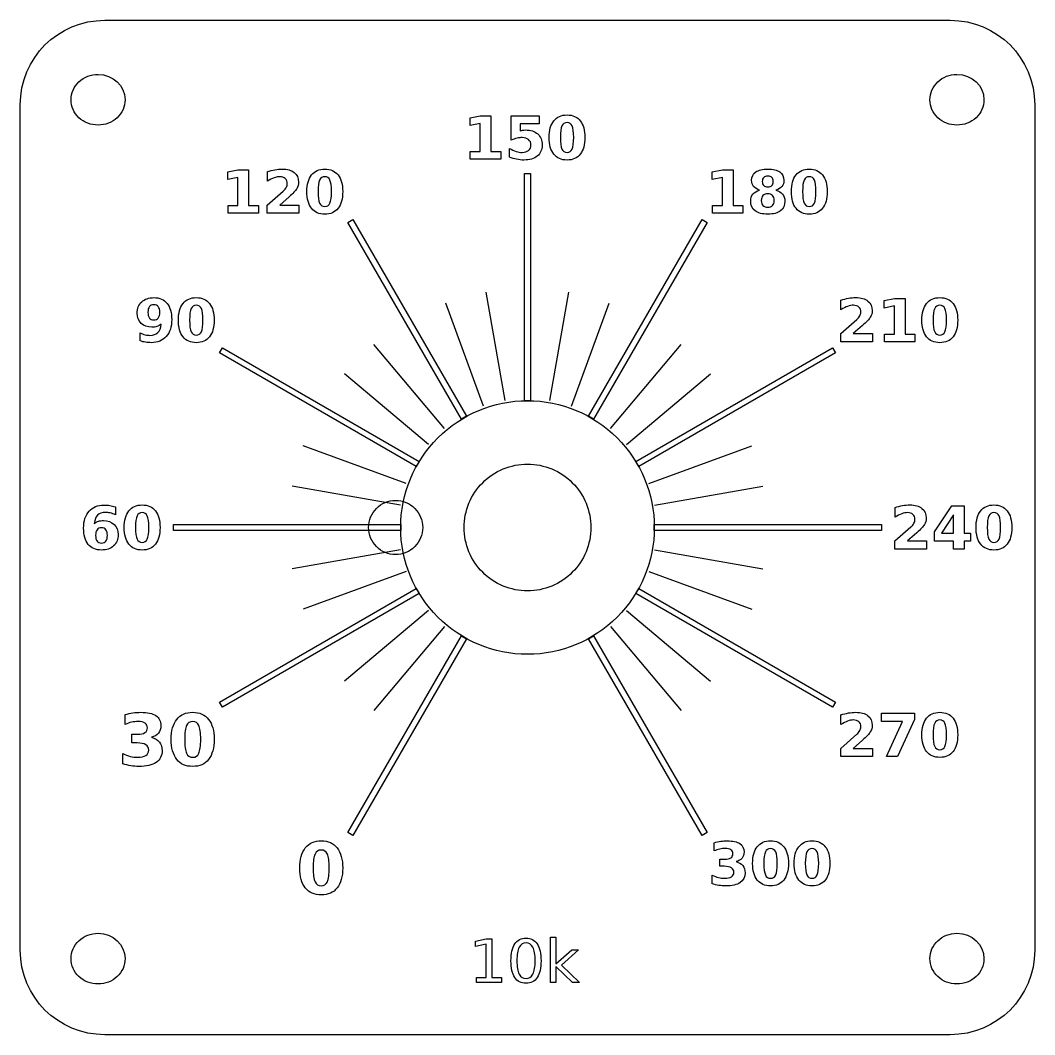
# Model space of a CAD drawing. Extents: x 0.1 to 60.1, y 0.1 to 60.1.
import ezdxf

# ---------------------------------------------------------------- set-up
doc = ezdxf.new("R2010")
doc.units = 0
doc.layers.add('Calque_1', color=7, linetype='CONTINUOUS')

msp = doc.modelspace()

# ---------------------------------------------------------------- linework, layer by layer
at = {"layer": 'Calque_1', "color": 3}
for p, q in [((5.132292, 60.132293), (55.132292, 60.132293)), ((5.132292, 60.132293), (5.132292, 60.132293)), ((0.132292, 5.13229), (0.132292, 55.132293)), ((60.132292, 55.132293), (60.132292, 5.13229)), ((55.132292, 0.13229), (5.132292, 0.13229))]:
    msp.add_line(p, q, dxfattribs=at)
at = {"layer": 'Calque_1', "color": 5}
for p, q in [((6.33229, 55.432292), (6.33229, 55.432292)), ((57.132293, 55.432292), (57.132293, 55.432292)), ((23.932293, 30.132293), (23.932293, 30.132293)), ((33.882292, 30.132293), (33.882292, 30.132293)), ((6.33229, 4.632292), (6.33229, 4.632292)), ((57.132293, 4.632292), (57.132293, 4.632292))]:
    msp.add_line(p, q, dxfattribs=at)
at = {"layer": 'Calque_1', "color": 6}
for p, q in [((26.735431, 54.363705), (27.333155, 54.487729)), ((26.735431, 53.912398), (26.735431, 54.363705)), ((27.3366, 54.036421), (26.735431, 53.912398)), ((27.333155, 54.487729), (27.963608, 54.487729)), ((27.3366, 52.374163), (27.3366, 54.036421)), ((27.963608, 54.487729), (27.963608, 52.374163)), ((29.164223, 54.487729), (30.812701, 54.487729)), ((29.164223, 53.040786), (29.164223, 54.487729)), ((30.812701, 54.000248), (29.693045, 54.000248)), ((29.693045, 54.000248), (29.693045, 53.602339)), ((30.812701, 54.487729), (30.812701, 54.000248)), ((32.865978, 53.204431), (32.865978, 53.204431)), ((33.529159, 53.199231), (33.529159, 53.199231)), ((26.750934, 52.374163), (27.3366, 52.374163)), ((26.750934, 51.915965), (26.750934, 52.374163)), ((27.963608, 52.374163), (28.549274, 52.374163)), ((28.549274, 52.374163), (28.549274, 51.915965)), ((29.062593, 52.036545), (29.062593, 52.558477)), ((28.549274, 51.915965), (26.750934, 51.915965)), ((12.407722, 51.162903), (13.005446, 51.286927)), ((12.407722, 50.711596), (12.407722, 51.162903)), ((13.005446, 51.286927), (13.635898, 51.286927)), ((13.635898, 51.286927), (13.635898, 49.173361)), ((14.748665, 50.616856), (14.748665, 51.181851)), ((29.961566, 37.632293), (29.961566, 51.07226)), ((29.961566, 51.07226), (30.303026, 51.07226)), ((30.303026, 51.07226), (30.303026, 37.632293)), ((41.063137, 51.162896), (41.660861, 51.286919)), ((41.063137, 50.711588), (41.063137, 51.162896)), ((41.660861, 51.286919), (42.291313, 51.286919)), ((42.291313, 51.286919), (42.291313, 49.173353)), ((13.008891, 50.835619), (12.407722, 50.711596)), ((13.008891, 49.173361), (13.008891, 50.835619)), ((41.664306, 50.835612), (41.063137, 50.711588)), ((41.664306, 49.173353), (41.664306, 50.835612)), ((44.017306, 50.599623), (44.017306, 50.599623)), ((14.741774, 49.202644), (15.680562, 50.03119)), ((18.538269, 50.003629), (18.538269, 50.003629)), ((19.20145, 49.998429), (19.20145, 49.998429)), ((43.862276, 50.084581), (43.862276, 50.084581)), ((44.346312, 49.865817), (44.346312, 49.865817)), ((47.193684, 50.003621), (47.193684, 50.003621)), ((47.856864, 49.998421), (47.856864, 49.998421)), ((14.741774, 48.715163), (14.741774, 49.202644)), ((16.028518, 49.684959), (15.479024, 49.202644)), ((15.479024, 49.202644), (16.610738, 49.202644)), ((16.610738, 49.202644), (16.610738, 48.715163)), ((12.423225, 49.173361), (13.008891, 49.173361)), ((12.423225, 48.715163), (12.423225, 49.173361)), ((14.221565, 48.715163), (12.423225, 48.715163)), ((13.635898, 49.173361), (14.221565, 49.173361)), ((14.221565, 49.173361), (14.221565, 48.715163)), ((16.610738, 48.715163), (14.741774, 48.715163)), ((41.078639, 49.173353), (41.664306, 49.173353)), ((41.078639, 48.715156), (41.078639, 49.173353)), ((42.876979, 48.715156), (41.078639, 48.715156)), ((42.291313, 49.173353), (42.876979, 49.173353)), ((42.876979, 49.173353), (42.876979, 48.715156)), ((19.514455, 48.181472), (19.810169, 48.352203)), ((26.234439, 36.542119), (19.514455, 48.181472)), ((19.810169, 48.352203), (26.530152, 36.71285)), ((33.734438, 36.712846), (40.454421, 48.352199)), ((40.750135, 48.181469), (34.030152, 36.542116)), ((40.454421, 48.352199), (40.750135, 48.181469)), ((48.672096, 43.014781), (48.672096, 43.579777)), ((51.236969, 43.56083), (51.834693, 43.684853)), ((51.236969, 43.109522), (51.236969, 43.56083)), ((51.838138, 43.233546), (51.236969, 43.109522)), ((51.834693, 43.684853), (52.465145, 43.684853)), ((51.838138, 41.571287), (51.838138, 43.233546)), ((52.465145, 43.684853), (52.465145, 41.571287)), ((8.031987, 42.408453), (8.031987, 42.408453)), ((10.936203, 42.401563), (10.936203, 42.401563)), ((11.599384, 42.396363), (11.599384, 42.396363)), ((48.665205, 41.60057), (49.603994, 42.429116)), ((49.951949, 42.082884), (49.402456, 41.60057)), ((54.914608, 42.401555), (54.914608, 42.401555)), ((55.577789, 42.396355), (55.577789, 42.396355)), ((7.213777, 41.169941), (7.213777, 41.645364)), ((48.665205, 41.113089), (48.665205, 41.60057)), ((49.402456, 41.60057), (50.534169, 41.60057)), ((50.534169, 41.60057), (50.534169, 41.113089)), ((51.252472, 41.571287), (51.838138, 41.571287)), ((51.252472, 41.113089), (51.252472, 41.571287)), ((52.465145, 41.571287), (53.050811, 41.571287)), ((53.050811, 41.571287), (53.050811, 41.113089)), ((7.213777, 41.169951), (7.213777, 41.169941)), ((50.534169, 41.113089), (48.665205, 41.113089)), ((53.050811, 41.113089), (51.252472, 41.113089)), ((11.912387, 40.45442), (12.083118, 40.750134)), ((23.55174, 33.734437), (11.912387, 40.45442)), ((12.083118, 40.750134), (23.722471, 34.030151)), ((36.542118, 34.030147), (48.18147, 40.750131)), ((48.3522, 40.454418), (36.712848, 33.734434)), ((48.18147, 40.750131), (48.3522, 40.454418)), ((30.303026, 37.632293), (29.961566, 37.632293)), ((26.530152, 36.71285), (26.234439, 36.542119)), ((34.030152, 36.542116), (33.734438, 36.712846)), ((23.722471, 34.030151), (23.55174, 33.734437)), ((36.712848, 33.734434), (36.542118, 34.030147)), ((5.75619, 31.352724), (5.75619, 31.35272)), ((5.75619, 31.35272), (5.75619, 30.877297)), ((51.872901, 30.749828), (51.872901, 31.314823)), ((54.19834, 29.88511), (55.228424, 31.4199)), ((55.228424, 31.4199), (55.965674, 31.4199)), ((55.965674, 31.4199), (55.965674, 29.79726)), ((55.338667, 30.873852), (54.611752, 29.79726)), ((55.338667, 29.79726), (55.338667, 30.873852)), ((4.936257, 30.117654), (4.936257, 30.117654)), ((7.735397, 30.136602), (7.735397, 30.136602)), ((8.398578, 30.131402), (8.398578, 30.131402)), ((9.192329, 29.961562), (9.192329, 30.303023)), ((9.192329, 30.303023), (22.632296, 30.303023)), ((22.632296, 30.303023), (22.632296, 29.961562)), ((37.632292, 29.961562), (37.632292, 30.303023)), ((37.632292, 30.303023), (51.072259, 30.303023)), ((51.072259, 30.303023), (51.072259, 29.961562)), ((51.866011, 29.335617), (52.804799, 30.164162)), ((58.115414, 30.136602), (58.115414, 30.136602)), ((58.778594, 30.131402), (58.778594, 30.131402)), ((22.632296, 29.961562), (9.192329, 29.961562)), ((51.072259, 29.961562), (37.632292, 29.961562)), ((53.152754, 29.817931), (52.603261, 29.335617)), ((54.19834, 29.316669), (54.19834, 29.88511)), ((54.611752, 29.79726), (55.338667, 29.79726)), ((55.965674, 29.79726), (56.332577, 29.79726)), ((56.332577, 29.79726), (56.332577, 29.316669)), ((51.866011, 28.848136), (51.866011, 29.335617)), ((53.734975, 28.848136), (51.866011, 28.848136)), ((52.603261, 29.335617), (53.734975, 29.335617)), ((53.734975, 29.335617), (53.734975, 28.848136)), ((55.338667, 29.316669), (54.19834, 29.316669)), ((55.338667, 28.848136), (55.338667, 29.316669)), ((55.965674, 28.848136), (55.338667, 28.848136)), ((56.332577, 29.316669), (55.965674, 29.316669)), ((55.965674, 29.316669), (55.965674, 28.848136)), ((11.912388, 19.810166), (23.551741, 26.53015)), ((23.551741, 26.53015), (23.722471, 26.234437)), ((36.542117, 26.234435), (36.712847, 26.530149)), ((36.712847, 26.530149), (48.352203, 19.810164)), ((23.722471, 26.234437), (12.083118, 19.514453)), ((48.181472, 19.51445), (36.542117, 26.234435)), ((19.514455, 12.083115), (26.234439, 23.722469)), ((26.530153, 23.551739), (19.810169, 11.912385)), ((26.234439, 23.722469), (26.530153, 23.551739)), ((33.734436, 23.551735), (34.03015, 23.722466)), ((40.454421, 11.91238), (33.734436, 23.551735)), ((34.03015, 23.722466), (40.750135, 12.08311)), ((12.083118, 19.514453), (11.912388, 19.810166)), ((48.352203, 19.810164), (48.181472, 19.51445)), ((6.328387, 18.486245), (6.328387, 19.069155)), ((48.672096, 18.484866), (48.672096, 19.049862)), ((51.075049, 19.154938), (53.012915, 19.154938)), ((51.075049, 18.667457), (51.075049, 19.154938)), ((52.313561, 18.667457), (51.075049, 18.667457)), ((51.364437, 16.583175), (52.313561, 18.667457)), ((53.012915, 18.781145), (52.010393, 16.583175)), ((53.012915, 19.154938), (53.012915, 18.781145)), ((6.725262, 17.392771), (6.725262, 17.905402)), ((6.725262, 17.905402), (7.060125, 17.905402)), ((7.884881, 17.7235), (7.884881, 17.723505)), ((10.803566, 17.605682), (10.803566, 17.605682)), ((11.599383, 17.599482), (11.599383, 17.599482)), ((48.665205, 17.070656), (49.603994, 17.899201)), ((49.951949, 17.55297), (49.402456, 17.070656)), ((54.914608, 17.87164), (54.914608, 17.87164)), ((55.577789, 17.86644), (55.577789, 17.86644)), ((7.043589, 17.392771), (6.725262, 17.392771)), ((48.665205, 16.583175), (48.665205, 17.070656)), ((49.402456, 17.070656), (50.534169, 17.070656)), ((50.534169, 17.070656), (50.534169, 16.583175)), ((6.196096, 16.152537), (6.196096, 16.766453)), ((50.534169, 16.583175), (48.665205, 16.583175)), ((52.010393, 16.583175), (51.364437, 16.583175)), ((19.810169, 11.912385), (19.514455, 12.083115)), ((40.750135, 12.08311), (40.454421, 11.91238)), ((41.173379, 11.00332), (41.173379, 11.48908)), ((41.504108, 10.0921), (41.504108, 10.51929)), ((41.504108, 10.51929), (41.783161, 10.51929)), ((42.470457, 10.36776), (42.470457, 10.36776)), ((44.902694, 10.26957), (44.902694, 10.26957)), ((45.565875, 10.26457), (45.565875, 10.26457)), ((47.355602, 10.26957), (47.355602, 10.26957)), ((48.018783, 10.26457), (48.018783, 10.26457)), ((18.405632, 10.00361), (18.405632, 10.00361)), ((19.201449, 9.99761), (19.201449, 9.99761)), ((41.76938, 10.0921), (41.504108, 10.0921)), ((41.063136, 9.05855), (41.063136, 9.57015))]:
    msp.add_line(p, q, dxfattribs=at)
at = {"layer": 'Calque_1', "color": 1}
for p, q in [((28.806958, 37.648633), (27.679509, 44.042701)), ((31.457625, 37.648633), (32.58507, 44.042702)), ((27.521893, 37.304301), (25.301255, 43.40545)), ((32.742689, 37.304301), (34.963324, 43.405451)), ((25.226348, 35.978967), (21.052915, 40.952668)), ((35.038234, 35.978967), (39.211665, 40.952671)), ((24.285616, 35.038235), (19.311912, 39.211665)), ((35.978966, 35.038235), (40.952668, 39.211668)), ((22.960282, 32.742689), (16.859133, 34.963324)), ((37.3043, 32.74269), (43.405449, 34.963328)), ((22.61595, 31.457625), (16.221881, 32.58507)), ((37.648632, 31.457626), (44.0427, 32.585074)), ((37.632292, 30.132293), (37.632292, 30.132293)), ((22.615951, 28.806957), (16.221883, 27.679509)), ((37.648632, 28.806959), (44.0427, 27.679513)), ((22.960282, 27.521893), (16.859133, 25.301255)), ((37.3043, 27.521895), (43.405449, 25.301259)), ((24.285617, 25.226348), (19.311916, 21.052915)), ((35.978967, 25.22635), (40.952669, 21.052919)), ((25.226348, 24.285615), (21.052917, 19.311912)), ((35.038235, 24.285618), (39.211666, 19.311916))]:
    msp.add_line(p, q, dxfattribs=at)
at = {"layer": 'Calque_1', "color": 7}
for p, q in [((27.063571, 5.672697), (27.67852, 5.79672)), ((27.063571, 5.35575), (27.063571, 5.672697)), ((27.681965, 5.479773), (27.063571, 5.35575)), ((27.67852, 5.79672), (28.026477, 5.79672)), ((27.681965, 3.51779), (27.681965, 5.479773)), ((28.026477, 5.79672), (28.026477, 3.51779)), ((30.043578, 5.843229), (30.043578, 5.843229)), ((30.043578, 5.567623), (30.043578, 5.567623)), ((31.488796, 5.905242), (31.807468, 5.905242)), ((31.488796, 3.224957), (31.488796, 5.905242)), ((31.807468, 5.905242), (31.807468, 4.322221)), ((31.807468, 4.322221), (32.753147, 5.154211)), ((33.157946, 5.154211), (32.134752, 4.251596)), ((32.753147, 5.154211), (33.157946, 5.154211)), ((32.134752, 4.251596), (33.201009, 3.224957)), ((32.787598, 3.224957), (31.807468, 4.167191)), ((31.807468, 4.167191), (31.807468, 3.224957)), ((27.113524, 3.51779), (27.681965, 3.51779)), ((27.113524, 3.224957), (27.113524, 3.51779)), ((28.594915, 3.224957), (27.113524, 3.224957)), ((28.026477, 3.51779), (28.594915, 3.51779)), ((28.594915, 3.51779), (28.594915, 3.224957)), ((31.807468, 3.224957), (31.488796, 3.224957)), ((33.201009, 3.224957), (32.787598, 3.224957))]:
    msp.add_line(p, q, dxfattribs=at)
at = {"layer": 'Calque_1', "color": 3}
for points in [[(0.132292, 55.132293), (0.132292, 57.902293), (2.362292, 60.132293), (5.132292, 60.132293)], [(55.132292, 60.132293), (57.902292, 60.132293), (60.132292, 57.902293), (60.132292, 55.132293)], [(5.132292, 0.13229), (2.362292, 0.13229), (0.132292, 2.36229), (0.132292, 5.13229)], [(60.132292, 5.13229), (60.132292, 2.36229), (57.902292, 0.13229), (55.132292, 0.13229)]]:
    msp.add_open_spline(points, degree=3, dxfattribs=at)
at = {"layer": 'Calque_1', "color": 5}
for points in [[(3.13229, 55.432292), (3.13229, 55.830117), (3.300861, 56.211648), (3.600919, 56.492952)], [(3.600919, 56.492952), (3.900977, 56.774257), (4.307944, 56.932292), (4.73229, 56.932292)], [(4.73229, 56.932292), (5.615946, 56.932292), (6.33229, 56.260719), (6.33229, 55.432292)], [(53.932293, 55.432292), (53.932293, 55.830117), (54.100864, 56.211648), (54.400922, 56.492952)], [(54.400922, 56.492952), (54.70098, 56.774257), (55.107947, 56.932292), (55.532293, 56.932292)], [(55.532293, 56.932292), (56.415949, 56.932292), (57.132293, 56.260719), (57.132293, 55.432292)], [(3.600919, 54.371632), (3.300861, 54.652936), (3.13229, 55.034467), (3.13229, 55.432292)], [(6.33229, 55.432292), (6.33229, 55.034467), (6.163719, 54.652936), (5.863661, 54.371632)], [(54.400922, 54.371632), (54.100864, 54.652936), (53.932293, 55.034467), (53.932293, 55.432292)], [(57.132293, 55.432292), (57.132293, 55.034467), (56.963722, 54.652936), (56.663664, 54.371632)], [(4.73229, 53.932292), (4.307944, 53.932292), (3.900977, 54.090327), (3.600919, 54.371632)], [(5.863661, 54.371632), (5.563603, 54.090327), (5.156636, 53.932292), (4.73229, 53.932292)], [(55.532293, 53.932292), (55.107947, 53.932292), (54.70098, 54.090327), (54.400922, 54.371632)], [(56.663664, 54.371632), (56.363606, 54.090327), (55.956639, 53.932292), (55.532293, 53.932292)], [(27.480642, 32.783943), (28.183903, 33.487205), (29.13773, 33.882293), (30.132292, 33.882293)], [(30.132292, 33.882293), (31.126854, 33.882293), (32.080681, 33.487205), (32.783942, 32.783943)], [(26.382292, 30.132293), (26.382292, 31.126855), (26.77738, 32.080682), (27.480642, 32.783943)], [(32.783942, 32.783943), (33.487204, 32.080682), (33.882292, 31.126855), (33.882292, 30.132293)], [(20.732293, 30.132293), (20.732293, 30.556639), (20.900864, 30.963606), (21.200922, 31.263664)], [(21.200922, 31.263664), (21.50098, 31.563722), (21.907947, 31.732293), (22.332293, 31.732293)], [(22.332293, 31.732293), (22.756639, 31.732293), (23.163606, 31.563722), (23.463664, 31.263664)], [(23.463664, 31.263664), (23.763722, 30.963606), (23.932293, 30.556639), (23.932293, 30.132293)], [(21.200922, 29.000922), (20.900864, 29.30098), (20.732293, 29.707947), (20.732293, 30.132293)], [(23.932293, 30.132293), (23.932293, 29.707947), (23.763722, 29.30098), (23.463664, 29.000922)], [(27.480642, 27.480643), (26.77738, 28.183904), (26.382292, 29.137731), (26.382292, 30.132293)], [(33.882292, 30.132293), (33.882292, 29.137731), (33.487204, 28.183904), (32.783942, 27.480643)], [(22.332293, 28.532293), (21.907947, 28.532293), (21.50098, 28.700864), (21.200922, 29.000922)], [(23.463664, 29.000922), (23.163606, 28.700864), (22.756639, 28.532293), (22.332293, 28.532293)], [(30.132292, 26.382293), (29.13773, 26.382293), (28.183903, 26.777381), (27.480642, 27.480643)], [(32.783942, 27.480643), (32.080681, 26.777381), (31.126854, 26.382293), (30.132292, 26.382293)], [(3.600919, 5.692952), (3.900977, 5.974257), (4.307944, 6.132292), (4.73229, 6.132292)], [(4.73229, 6.132292), (5.615946, 6.132292), (6.33229, 5.460719), (6.33229, 4.632292)], [(54.400922, 5.692952), (54.70098, 5.974257), (55.107947, 6.132292), (55.532293, 6.132292)], [(55.532293, 6.132292), (56.415949, 6.132292), (57.132293, 5.460719), (57.132293, 4.632292)], [(3.13229, 4.632292), (3.13229, 5.030117), (3.300861, 5.411648), (3.600919, 5.692952)], [(53.932293, 4.632292), (53.932293, 5.030117), (54.100864, 5.411648), (54.400922, 5.692952)], [(3.600919, 3.571632), (3.300861, 3.852936), (3.13229, 4.234467), (3.13229, 4.632292)], [(6.33229, 4.632292), (6.33229, 4.234467), (6.163719, 3.852936), (5.863661, 3.571632)], [(54.400922, 3.571632), (54.100864, 3.852936), (53.932293, 4.234467), (53.932293, 4.632292)], [(57.132293, 4.632292), (57.132293, 4.234467), (56.963722, 3.852936), (56.663664, 3.571632)], [(4.73229, 3.132292), (4.307944, 3.132292), (3.900977, 3.290327), (3.600919, 3.571632)], [(5.863661, 3.571632), (5.563603, 3.290327), (5.156636, 3.132292), (4.73229, 3.132292)], [(55.532293, 3.132292), (55.107947, 3.132292), (54.70098, 3.290327), (54.400922, 3.571632)], [(56.663664, 3.571632), (56.363606, 3.290327), (55.956639, 3.132292), (55.532293, 3.132292)]]:
    msp.add_open_spline(points, degree=3, dxfattribs=at)
at = {"layer": 'Calque_1', "color": 6}
for points in [[(31.412148, 53.199231), (31.412148, 53.626423), (31.504017, 53.95543), (31.687756, 54.186251)], [(31.687756, 54.186251), (31.871494, 54.418221), (32.132747, 54.534206), (32.471515, 54.534206)], [(32.47151, 54.081207), (32.329113, 54.081207), (32.227482, 54.015176), (32.166619, 53.883114)], [(32.774678, 53.883114), (32.714965, 54.015176), (32.613909, 54.081207), (32.47151, 54.081207)], [(32.471515, 54.534206), (32.809134, 54.534206), (33.069813, 54.418221), (33.253551, 54.186251)], [(33.253551, 54.186251), (33.43729, 53.95543), (33.529159, 53.626423), (33.529159, 53.199231)], [(29.693045, 53.602339), (29.743572, 53.616119), (29.7941, 53.626456), (29.84463, 53.633349)], [(29.84463, 53.633349), (29.896303, 53.641389), (29.949702, 53.645409), (30.004827, 53.645409)], [(30.004827, 53.645409), (30.31833, 53.645409), (30.562358, 53.566746), (30.736909, 53.40942)], [(30.736909, 53.40942), (30.911461, 53.253242), (30.998737, 53.035053), (30.998737, 52.754852)], [(32.166619, 53.883114), (32.105752, 53.752201), (32.075319, 53.525973), (32.075319, 53.204431)], [(32.865978, 53.204431), (32.865978, 53.525973), (32.835545, 53.752201), (32.774678, 53.883114)], [(29.512178, 53.154474), (29.404231, 53.130361), (29.288246, 53.092465), (29.164223, 53.040786)], [(29.817069, 53.192374), (29.721754, 53.192374), (29.620124, 53.179741), (29.512178, 53.154474)], [(30.196029, 53.075241), (30.10416, 53.15333), (29.97784, 53.192374), (29.817069, 53.192374)], [(30.335556, 52.754847), (30.335556, 52.890354), (30.289047, 52.997152), (30.196029, 53.075241)], [(31.687756, 52.212211), (31.504017, 52.444181), (31.412148, 52.773188), (31.412148, 53.199231)], [(32.075319, 53.204431), (32.075319, 52.879444), (32.105752, 52.650345), (32.166619, 52.517134)], [(32.774678, 52.517134), (32.835545, 52.650345), (32.865978, 52.879444), (32.865978, 53.204431)], [(33.529159, 53.199231), (33.529159, 52.773188), (33.43729, 52.444181), (33.253551, 52.212211)], [(29.062593, 52.558477), (29.202694, 52.478092), (29.33533, 52.417803), (29.460501, 52.37761)], [(29.460501, 52.37761), (29.586822, 52.337417), (29.705678, 52.31732), (29.817069, 52.31732)], [(29.817069, 52.31732), (29.97784, 52.31732), (30.10416, 52.356364), (30.196029, 52.434453)], [(30.196029, 52.434453), (30.289047, 52.51369), (30.335556, 52.620488), (30.335556, 52.754847)], [(30.998737, 52.754852), (30.998737, 52.476947), (30.903423, 52.259332), (30.712794, 52.102006)], [(32.471515, 51.865979), (32.132747, 51.865979), (31.871494, 51.98139), (31.687756, 52.212211)], [(32.166619, 52.517134), (32.227486, 52.383924), (32.329116, 52.317319), (32.47151, 52.317319)], [(32.47151, 52.317319), (32.612759, 52.317319), (32.713815, 52.383924), (32.774678, 52.517134)], [(33.253551, 52.212211), (33.069813, 51.98139), (32.809134, 51.865979), (32.471515, 51.865979)], [(29.488062, 51.909077), (29.345665, 51.936637), (29.203842, 51.979126), (29.062593, 52.036545)], [(29.922144, 51.866017), (29.776302, 51.866017), (29.631608, 51.88037), (29.488062, 51.909077)], [(30.712794, 52.102006), (30.523313, 51.94468), (30.259763, 51.866017), (29.922144, 51.866017)], [(14.748665, 51.181851), (14.897952, 51.231231), (15.045517, 51.268553), (15.19136, 51.293817)], [(15.19136, 51.293817), (15.337202, 51.32023), (15.480173, 51.333437), (15.620274, 51.333437)], [(15.620274, 51.333437), (15.928036, 51.333437), (16.166896, 51.265683), (16.336854, 51.130176)], [(16.336854, 51.130176), (16.507961, 50.994669), (16.593514, 50.805763), (16.593514, 50.563458)], [(17.360046, 50.985449), (17.543785, 51.217419), (17.805038, 51.333404), (18.143806, 51.333404)], [(18.143806, 51.333404), (18.481425, 51.333404), (18.742104, 51.217419), (18.925842, 50.985449)], [(43.390298, 50.666802), (43.390298, 50.883843), (43.471258, 51.049208), (43.633178, 51.162896)], [(43.633178, 51.162896), (43.795097, 51.276584), (44.032809, 51.333428), (44.346312, 51.333428)], [(44.346312, 51.333428), (44.657519, 51.333428), (44.894083, 51.276584), (45.056002, 51.162896)], [(45.056002, 51.162896), (45.217921, 51.050356), (45.298881, 50.884991), (45.298881, 50.666802)], [(46.015461, 50.98544), (46.1992, 51.21741), (46.460453, 51.333395), (46.79922, 51.333395)], [(46.79922, 51.333395), (47.136839, 51.333395), (47.397518, 51.21741), (47.581257, 50.98544)], [(15.143129, 50.813226), (15.020254, 50.769586), (14.888766, 50.704129), (14.748665, 50.616856)], [(15.48247, 50.880406), (15.379117, 50.880406), (15.266004, 50.858013), (15.143129, 50.813226)], [(15.804587, 50.770163), (15.724202, 50.843658), (15.616829, 50.880406), (15.48247, 50.880406)], [(15.926888, 50.479052), (15.926888, 50.599631), (15.886121, 50.696668), (15.804587, 50.770163)], [(15.866598, 50.253398), (15.906791, 50.325745), (15.926888, 50.400963), (15.926888, 50.479052)], [(16.593514, 50.563458), (16.593514, 50.423357), (16.55734, 50.292444), (16.484993, 50.170717)], [(17.084439, 49.998429), (17.084439, 50.425621), (17.176308, 50.754628), (17.360046, 50.985449)], [(17.83891, 50.682313), (17.77805, 50.551399), (17.74762, 50.325171), (17.74762, 50.003629)], [(18.143801, 50.880406), (18.001404, 50.880406), (17.899773, 50.814375), (17.83891, 50.682313)], [(18.446969, 50.682313), (18.387256, 50.814375), (18.2862, 50.880406), (18.143801, 50.880406)], [(18.538269, 50.003629), (18.538269, 50.325171), (18.507836, 50.551399), (18.446969, 50.682313)], [(18.925842, 50.985449), (19.109581, 50.754628), (19.20145, 50.425621), (19.20145, 49.998429)], [(43.509154, 50.301622), (43.429917, 50.399233), (43.390298, 50.52096), (43.390298, 50.666802)], [(44.101716, 50.833889), (44.045443, 50.778769), (44.017306, 50.70068), (44.017306, 50.599623)], [(44.017306, 50.599623), (44.017306, 50.497418), (44.045443, 50.418755), (44.101716, 50.363634)], [(44.346317, 50.916569), (44.240668, 50.916569), (44.159134, 50.889009), (44.101716, 50.833889)], [(44.585751, 50.833889), (44.529484, 50.889009), (44.449673, 50.916569), (44.346317, 50.916569)], [(44.670151, 50.599623), (44.670151, 50.701827), (44.642018, 50.779916), (44.585751, 50.833889)], [(44.585751, 50.363634), (44.642018, 50.418754), (44.670151, 50.497417), (44.670151, 50.599623)], [(45.298881, 50.666802), (45.298881, 50.52096), (45.258688, 50.399233), (45.178303, 50.301622)], [(45.739853, 49.998421), (45.739853, 50.425612), (45.831722, 50.754619), (46.015461, 50.98544)], [(46.494334, 50.682305), (46.433467, 50.551392), (46.403034, 50.325164), (46.403034, 50.003621)], [(46.799225, 50.880398), (46.656828, 50.880398), (46.555197, 50.814367), (46.494334, 50.682305)], [(47.102394, 50.682305), (47.042681, 50.814367), (46.941624, 50.880398), (46.799225, 50.880398)], [(47.193684, 50.003621), (47.193684, 50.325164), (47.163254, 50.551392), (47.102394, 50.682305)], [(47.581257, 50.98544), (47.764995, 50.754619), (47.856864, 50.425612), (47.856864, 49.998421)], [(15.680562, 50.03119), (15.764393, 50.106982), (15.826405, 50.181051), (15.866598, 50.253398)], [(16.484993, 50.170717), (16.412646, 50.050138), (16.260488, 49.888219), (16.028518, 49.684959)], [(17.360046, 49.011409), (17.176308, 49.243379), (17.084439, 49.572386), (17.084439, 49.998429)], [(17.74762, 50.003629), (17.74762, 49.678642), (17.77805, 49.449543), (17.83891, 49.316332)], [(18.446969, 49.316332), (18.507836, 49.449543), (18.538269, 49.678642), (18.538269, 50.003629)], [(19.20145, 49.998429), (19.20145, 49.572386), (19.109581, 49.243379), (18.925842, 49.011409)], [(43.333454, 49.438626), (43.333454, 49.60399), (43.377666, 49.740645), (43.46609, 49.848592)], [(43.46609, 49.848592), (43.555663, 49.957687), (43.687725, 50.03635), (43.862276, 50.084581)], [(43.862276, 50.084581), (43.706099, 50.131661), (43.588391, 50.204008), (43.509154, 50.301622)], [(44.346312, 49.865817), (44.222289, 49.865817), (44.126974, 49.83194), (44.060369, 49.764187)], [(44.101716, 50.363634), (44.159136, 50.308514), (44.24067, 50.280954), (44.346317, 50.280954)], [(44.62881, 49.764187), (44.56335, 49.83194), (44.469184, 49.865817), (44.346312, 49.865817)], [(44.346317, 50.280954), (44.44967, 50.280954), (44.529482, 50.308514), (44.585751, 50.363634)], [(45.178303, 50.301622), (45.099066, 50.204011), (44.981358, 50.131664), (44.825181, 50.084581)], [(44.825181, 50.084581), (44.999732, 50.036348), (45.13122, 49.957685), (45.219644, 49.848592)], [(45.219644, 49.848592), (45.309217, 49.740645), (45.354003, 49.60399), (45.354003, 49.438626)], [(46.015461, 49.011401), (45.831722, 49.24337), (45.739853, 49.572377), (45.739853, 49.998421)], [(46.403034, 50.003621), (46.403034, 49.678634), (46.433467, 49.449535), (46.494334, 49.316325)], [(47.102394, 49.316325), (47.163254, 49.449535), (47.193684, 49.678634), (47.193684, 50.003621)], [(47.856864, 49.998421), (47.856864, 49.572377), (47.764995, 49.24337), (47.581257, 49.011401)], [(17.83891, 49.316332), (17.899777, 49.183122), (18.001407, 49.116517), (18.143801, 49.116517)], [(18.143801, 49.116517), (18.28505, 49.116517), (18.386106, 49.183122), (18.446969, 49.316332)], [(43.588391, 48.85985), (43.418433, 48.990763), (43.333454, 49.183689), (43.333454, 49.438626)], [(44.060369, 49.764187), (43.993762, 49.696434), (43.960459, 49.599397), (43.960459, 49.473077)], [(43.960459, 49.473077), (43.960459, 49.346756), (43.993762, 49.249719), (44.060369, 49.181966)], [(44.727, 49.473077), (44.727, 49.600545), (44.69427, 49.697582), (44.62881, 49.764187)], [(44.62881, 49.181966), (44.69427, 49.249719), (44.727, 49.346756), (44.727, 49.473077)], [(45.354003, 49.438626), (45.354003, 49.183689), (45.269024, 48.990763), (45.099066, 48.85985)], [(46.494334, 49.316325), (46.555201, 49.183114), (46.656831, 49.116509), (46.799225, 49.116509)], [(46.799225, 49.116509), (46.940474, 49.116509), (47.04153, 49.183114), (47.102394, 49.316325)], [(18.143806, 48.665177), (17.805038, 48.665177), (17.543785, 48.780588), (17.360046, 49.011409)], [(18.925842, 49.011409), (18.742104, 48.780588), (18.481425, 48.665177), (18.143806, 48.665177)], [(44.346312, 48.665202), (44.012138, 48.665202), (43.759498, 48.730085), (43.588391, 48.85985)], [(44.060369, 49.181966), (44.126976, 49.115359), (44.22229, 49.082056), (44.346312, 49.082056)], [(44.346312, 49.082056), (44.469187, 49.082056), (44.563353, 49.115359), (44.62881, 49.181966)], [(45.099066, 48.85985), (44.930256, 48.730085), (44.679338, 48.665202), (44.346312, 48.665202)], [(46.79922, 48.665169), (46.460453, 48.665169), (46.1992, 48.78058), (46.015461, 49.011401)], [(47.581257, 49.011401), (47.397518, 48.78058), (47.136839, 48.665169), (46.79922, 48.665169)], [(7.043245, 42.81326), (7.043245, 43.090016), (7.132817, 43.31165), (7.311962, 43.478163)], [(7.311962, 43.478163), (7.492255, 43.644676), (7.733412, 43.727933), (8.035432, 43.727933)], [(8.031987, 43.311068), (7.916002, 43.311068), (7.828727, 43.273172), (7.77016, 43.19738)], [(8.293815, 43.19738), (8.235248, 43.273172), (8.147972, 43.311068), (8.031987, 43.311068)], [(8.035432, 43.727933), (8.370755, 43.727933), (8.630285, 43.614819), (8.814024, 43.388591)], [(8.814024, 43.388591), (8.997763, 43.162363), (9.089632, 42.842543), (9.089632, 42.429132)], [(9.482372, 42.396363), (9.482372, 42.823555), (9.574241, 43.152562), (9.75798, 43.383383)], [(9.75798, 43.383383), (9.941719, 43.615353), (10.202972, 43.731338), (10.541739, 43.731338)], [(10.541734, 43.27834), (10.399337, 43.27834), (10.297706, 43.212309), (10.236843, 43.080247)], [(10.844903, 43.080247), (10.78519, 43.212309), (10.684133, 43.27834), (10.541734, 43.27834)], [(10.541739, 43.731338), (10.879358, 43.731338), (11.140037, 43.615353), (11.323776, 43.383383)], [(11.323776, 43.383383), (11.507515, 43.152562), (11.599384, 42.823555), (11.599384, 42.396363)], [(48.672096, 43.579777), (48.821384, 43.629157), (48.968949, 43.666479), (49.114791, 43.691742)], [(49.06656, 43.211152), (48.943685, 43.167512), (48.812197, 43.102055), (48.672096, 43.014781)], [(49.405902, 43.278332), (49.302549, 43.278332), (49.189435, 43.255939), (49.06656, 43.211152)], [(49.114791, 43.691742), (49.260634, 43.718155), (49.403605, 43.731362), (49.543705, 43.731362)], [(49.728018, 43.168089), (49.647633, 43.241584), (49.540261, 43.278332), (49.405902, 43.278332)], [(49.543705, 43.731362), (49.851467, 43.731362), (50.090327, 43.663608), (50.260285, 43.528101)], [(50.260285, 43.528101), (50.431392, 43.392594), (50.516945, 43.203688), (50.516945, 42.961383)], [(53.460778, 42.396355), (53.460778, 42.823546), (53.552647, 43.152553), (53.736385, 43.383374)], [(53.736385, 43.383374), (53.920124, 43.615344), (54.181377, 43.731329), (54.520145, 43.731329)], [(54.52014, 43.278332), (54.377743, 43.278332), (54.276112, 43.212301), (54.215249, 43.080239)], [(54.823308, 43.080239), (54.763595, 43.212301), (54.662539, 43.278332), (54.52014, 43.278332)], [(54.520145, 43.731329), (54.857764, 43.731329), (55.118443, 43.615344), (55.302181, 43.383374)], [(55.302181, 43.383374), (55.48592, 43.152553), (55.577789, 42.823546), (55.577789, 42.396355)], [(7.284402, 42.206923), (7.123631, 42.360804), (7.043245, 42.562916), (7.043245, 42.81326)], [(7.77016, 43.19738), (7.711593, 43.121588), (7.68231, 43.009048), (7.68231, 42.85976)], [(7.68231, 42.85976), (7.68231, 42.709325), (7.711593, 42.596211), (7.77016, 42.520419)], [(8.381665, 42.85976), (8.381665, 43.009048), (8.352382, 43.121588), (8.293815, 43.19738)], [(8.293815, 42.520419), (8.352382, 42.596211), (8.381665, 42.709325), (8.381665, 42.85976)], [(10.236843, 43.080247), (10.175983, 42.949333), (10.145553, 42.723105), (10.145553, 42.401563)], [(10.936203, 42.401563), (10.936203, 42.723105), (10.90577, 42.949333), (10.844903, 43.080247)], [(49.603994, 42.429116), (49.687825, 42.504908), (49.749836, 42.578978), (49.790029, 42.651325)], [(49.850319, 42.876978), (49.850319, 42.997557), (49.809552, 43.094594), (49.728018, 43.168089)], [(49.790029, 42.651325), (49.830222, 42.723672), (49.850319, 42.798889), (49.850319, 42.876978)], [(50.516945, 42.961383), (50.516945, 42.821282), (50.480771, 42.690369), (50.408424, 42.568642)], [(54.215249, 43.080239), (54.154382, 42.949326), (54.123949, 42.723098), (54.123949, 42.401555)], [(54.914608, 42.401555), (54.914608, 42.723098), (54.884175, 42.949326), (54.823308, 43.080239)], [(7.921744, 41.977824), (7.658769, 41.977824), (7.446321, 42.05419), (7.284402, 42.206923)], [(7.77016, 42.520419), (7.828727, 42.445775), (7.916002, 42.408453), (8.031987, 42.408453)], [(8.20941, 42.020884), (8.120986, 41.992177), (8.025097, 41.977824), (7.921744, 41.977824)], [(8.031987, 42.408453), (8.147972, 42.408453), (8.235248, 42.445775), (8.293815, 42.520419)], [(8.459179, 42.150075), (8.38109, 42.092655), (8.297834, 42.049591), (8.20941, 42.020884)], [(8.264531, 41.660871), (8.374774, 41.771114), (8.439657, 41.934182), (8.459179, 42.150075)], [(9.089632, 42.429132), (9.089632, 42.004237), (8.98226, 41.670062), (8.767515, 41.426609)], [(9.75798, 41.409343), (9.574241, 41.641313), (9.482372, 41.97032), (9.482372, 42.396363)], [(10.145553, 42.401563), (10.145553, 42.076576), (10.175983, 41.847477), (10.236843, 41.714266)], [(10.844903, 41.714266), (10.90577, 41.847477), (10.936203, 42.076576), (10.936203, 42.401563)], [(11.599384, 42.396363), (11.599384, 41.97032), (11.507515, 41.641313), (11.323776, 41.409343)], [(50.408424, 42.568642), (50.336077, 42.448064), (50.183919, 42.286145), (49.951949, 42.082884)], [(53.736385, 41.409335), (53.552647, 41.641304), (53.460778, 41.970311), (53.460778, 42.396355)], [(54.123949, 42.401555), (54.123949, 42.076568), (54.154382, 41.847469), (54.215249, 41.714259)], [(54.823308, 41.714259), (54.884175, 41.847469), (54.914608, 42.076568), (54.914608, 42.401555)], [(55.577789, 42.396355), (55.577789, 41.970311), (55.48592, 41.641304), (55.302181, 41.409335)], [(7.213777, 41.645364), (7.319427, 41.595984), (7.420483, 41.558662), (7.516946, 41.533399)], [(7.516946, 41.533399), (7.613409, 41.509286), (7.708723, 41.497229), (7.802889, 41.497229)], [(7.802889, 41.497229), (8.000408, 41.497229), (8.154288, 41.551776), (8.264531, 41.660871)], [(8.767515, 41.426609), (8.552771, 41.184304), (8.258215, 41.063151), (7.883848, 41.063151)], [(10.541739, 41.063111), (10.202972, 41.063111), (9.941719, 41.178522), (9.75798, 41.409343)], [(10.236843, 41.714266), (10.29771, 41.581056), (10.39934, 41.514451), (10.541734, 41.514451)], [(10.541734, 41.514451), (10.682983, 41.514451), (10.78404, 41.581056), (10.844903, 41.714266)], [(11.323776, 41.409343), (11.140037, 41.178522), (10.879358, 41.063111), (10.541739, 41.063111)], [(54.520145, 41.063103), (54.181377, 41.063103), (53.920124, 41.178514), (53.736385, 41.409335)], [(54.215249, 41.714259), (54.276109, 41.581048), (54.377739, 41.514443), (54.52014, 41.514443)], [(54.52014, 41.514443), (54.661389, 41.514443), (54.762445, 41.581048), (54.823308, 41.714259)], [(55.302181, 41.409335), (55.118443, 41.178514), (54.857764, 41.063103), (54.520145, 41.063103)], [(7.537616, 41.090711), (7.427373, 41.107938), (7.319427, 41.134351), (7.213777, 41.169951)], [(7.883848, 41.063151), (7.76327, 41.063151), (7.647859, 41.072338), (7.537616, 41.090711)], [(4.199007, 31.097784), (4.413751, 31.341237), (4.707732, 31.462964), (5.080951, 31.462964)], [(5.080951, 31.462964), (5.199233, 31.462964), (5.31407, 31.453777), (5.425461, 31.435404)], [(5.425461, 31.435404), (5.536852, 31.417031), (5.647095, 31.389471), (5.75619, 31.352724)], [(6.557174, 31.118422), (6.740913, 31.350391), (7.002166, 31.466376), (7.340934, 31.466376)], [(7.340934, 31.466376), (7.678553, 31.466376), (7.939232, 31.350391), (8.12297, 31.118422)], [(51.872901, 31.314823), (52.022188, 31.364203), (52.169753, 31.401525), (52.315596, 31.426789)], [(52.315596, 31.426789), (52.461438, 31.453202), (52.604409, 31.466409), (52.74451, 31.466409)], [(52.74451, 31.466409), (53.052272, 31.466409), (53.291132, 31.398656), (53.46109, 31.263149)], [(53.46109, 31.263149), (53.632197, 31.127642), (53.71775, 30.938736), (53.71775, 30.696431)], [(56.937191, 31.118422), (57.12093, 31.350391), (57.382183, 31.466376), (57.72095, 31.466376)], [(57.72095, 31.466376), (58.058569, 31.466376), (58.319248, 31.350391), (58.502987, 31.118422)], [(3.878613, 30.096984), (3.878613, 30.521879), (3.985411, 30.855479), (4.199007, 31.097784)], [(4.703713, 30.863521), (4.59347, 30.754426), (4.529162, 30.591933), (4.510788, 30.37604)], [(5.165356, 31.028885), (4.967837, 31.028885), (4.813956, 30.973764), (4.703713, 30.863521)], [(5.447854, 30.990985), (5.351391, 31.016252), (5.257225, 31.028885), (5.165356, 31.028885)], [(5.75619, 30.877297), (5.647095, 30.928977), (5.544317, 30.966873), (5.447854, 30.990985)], [(6.281567, 30.131402), (6.281567, 30.558594), (6.373436, 30.887601), (6.557174, 31.118422)], [(7.036038, 30.815285), (6.975171, 30.684372), (6.944738, 30.458144), (6.944738, 30.136602)], [(7.340929, 31.013378), (7.198532, 31.013378), (7.096901, 30.947347), (7.036038, 30.815285)], [(7.644097, 30.815285), (7.584384, 30.947347), (7.483328, 31.013378), (7.340929, 31.013378)], [(7.735397, 30.136602), (7.735397, 30.458144), (7.704964, 30.684372), (7.644097, 30.815285)], [(8.12297, 31.118422), (8.306709, 30.887601), (8.398578, 30.558594), (8.398578, 30.131402)], [(52.267364, 30.946198), (52.144489, 30.902558), (52.013002, 30.837101), (51.872901, 30.749828)], [(52.606706, 31.013378), (52.503353, 31.013378), (52.390239, 30.990985), (52.267364, 30.946198)], [(52.928823, 30.903135), (52.848437, 30.97663), (52.741065, 31.013378), (52.606706, 31.013378)], [(53.051124, 30.612025), (53.051124, 30.732603), (53.010357, 30.82964), (52.928823, 30.903135)], [(52.990834, 30.386371), (53.031027, 30.458718), (53.051124, 30.533936), (53.051124, 30.612025)], [(53.71775, 30.696431), (53.71775, 30.55633), (53.681576, 30.425417), (53.609229, 30.30369)], [(56.661583, 30.131402), (56.661583, 30.558594), (56.753452, 30.887601), (56.937191, 31.118422)], [(57.416054, 30.815285), (57.355194, 30.684372), (57.324764, 30.458144), (57.324764, 30.136602)], [(57.720945, 31.013378), (57.578548, 31.013378), (57.476917, 30.947347), (57.416054, 30.815285)], [(58.024114, 30.815285), (57.964401, 30.947347), (57.863344, 31.013378), (57.720945, 31.013378)], [(58.115414, 30.136602), (58.115414, 30.458144), (58.084981, 30.684372), (58.024114, 30.815285)], [(58.502987, 31.118422), (58.686725, 30.887601), (58.778594, 30.558594), (58.778594, 30.131402)], [(4.152498, 29.135802), (3.969908, 29.36203), (3.878613, 29.682424), (3.878613, 30.096984)], [(4.510788, 30.37604), (4.58658, 30.432313), (4.668688, 30.474229), (4.757112, 30.501786)], [(4.67443, 30.003965), (4.61701, 29.929322), (4.5883, 29.816782), (4.5883, 29.666346)], [(4.936257, 30.117654), (4.820272, 30.117654), (4.732997, 30.079758), (4.67443, 30.003965)], [(4.757112, 30.501786), (4.845536, 30.530493), (4.941999, 30.544846), (5.0465, 30.544846)], [(5.198084, 30.003965), (5.140664, 30.079758), (5.053388, 30.117654), (4.936257, 30.117654)], [(5.0465, 30.544846), (5.309476, 30.544846), (5.521349, 30.467906), (5.68212, 30.314025)], [(5.285934, 29.666346), (5.285934, 29.816782), (5.256651, 29.929322), (5.198084, 30.003965)], [(5.68212, 30.314025), (5.84404, 30.160144), (5.925, 29.958606), (5.925, 29.709411)], [(6.557174, 29.144382), (6.373436, 29.376352), (6.281567, 29.705359), (6.281567, 30.131402)], [(6.944738, 30.136602), (6.944738, 29.811615), (6.975171, 29.582516), (7.036038, 29.449305)], [(7.644097, 29.449305), (7.704964, 29.582516), (7.735397, 29.811615), (7.735397, 30.136602)], [(8.398578, 30.131402), (8.398578, 29.705359), (8.306709, 29.376352), (8.12297, 29.144382)], [(52.804799, 30.164162), (52.88863, 30.239954), (52.950641, 30.314024), (52.990834, 30.386371)], [(53.609229, 30.30369), (53.536882, 30.183111), (53.384724, 30.021192), (53.152754, 29.817931)], [(56.937191, 29.144382), (56.753452, 29.376352), (56.661583, 29.705359), (56.661583, 30.131402)], [(57.324764, 30.136602), (57.324764, 29.811615), (57.355194, 29.582516), (57.416054, 29.449305)], [(58.024114, 29.449305), (58.084981, 29.582516), (58.115414, 29.811615), (58.115414, 30.136602)], [(58.778594, 30.131402), (58.778594, 29.705359), (58.686725, 29.376352), (58.502987, 29.144382)], [(4.5883, 29.666346), (4.5883, 29.51591), (4.61701, 29.402796), (4.67443, 29.327004)], [(5.198084, 29.327004), (5.256651, 29.402796), (5.285934, 29.51591), (5.285934, 29.666346)], [(5.925, 29.709411), (5.925, 29.433803), (5.834853, 29.212743), (5.65456, 29.04623)], [(7.036038, 29.449305), (7.096898, 29.316094), (7.198528, 29.249489), (7.340929, 29.249489)], [(7.340929, 29.249489), (7.482178, 29.249489), (7.583234, 29.316094), (7.644097, 29.449305)], [(57.416054, 29.449305), (57.476921, 29.316094), (57.578551, 29.249489), (57.720945, 29.249489)], [(57.720945, 29.249489), (57.862194, 29.249489), (57.963251, 29.316094), (58.024114, 29.449305)], [(4.929367, 28.798183), (4.595193, 28.798183), (4.336237, 28.910723), (4.152498, 29.135802)], [(4.67443, 29.327004), (4.732997, 29.252361), (4.820272, 29.215039), (4.936257, 29.215039)], [(5.65456, 29.04623), (5.474267, 28.880865), (5.232536, 28.798183), (4.929367, 28.798183)], [(4.936257, 29.215039), (5.05339, 29.215039), (5.140666, 29.252361), (5.198084, 29.327004)], [(7.340934, 28.79815), (7.002166, 28.79815), (6.740913, 28.913561), (6.557174, 29.144382)], [(8.12297, 29.144382), (7.939232, 28.913561), (7.678553, 28.79815), (7.340934, 28.79815)], [(57.72095, 28.79815), (57.382183, 28.79815), (57.12093, 28.913561), (56.937191, 29.144382)], [(58.502987, 29.144382), (58.319248, 28.913561), (58.058569, 28.79815), (57.72095, 28.79815)], [(6.795542, 19.168375), (6.949883, 19.190422), (7.101467, 19.201445), (7.250295, 19.201445)], [(7.250295, 19.201445), (7.651304, 19.201445), (7.951027, 19.135299), (8.149465, 19.003008)], [(9.389699, 18.783906), (9.610185, 19.062269), (9.923689, 19.201451), (10.33021, 19.201451)], [(10.33021, 19.201451), (10.735353, 19.201451), (11.048168, 19.062269), (11.268654, 18.783906)], [(49.114791, 19.161828), (49.260634, 19.188241), (49.403605, 19.201448), (49.543705, 19.201448)], [(49.543705, 19.201448), (49.851467, 19.201448), (50.090327, 19.133695), (50.260285, 18.998188)], [(53.736385, 18.853459), (53.920124, 19.085429), (54.181377, 19.201414), (54.520145, 19.201414)], [(54.520145, 19.201414), (54.857764, 19.201414), (55.118443, 19.085429), (55.302181, 18.853459)], [(6.328387, 19.069155), (6.485484, 19.113255), (6.641202, 19.146328), (6.795542, 19.168375)], [(6.719061, 18.614402), (6.588148, 18.585462), (6.457923, 18.542743), (6.328387, 18.486245)], [(7.107668, 18.657812), (6.97951, 18.657812), (6.849974, 18.643342), (6.719061, 18.614402)], [(7.510744, 18.560662), (7.415659, 18.625429), (7.281301, 18.657812), (7.107668, 18.657812)], [(8.149465, 19.003008), (8.34928, 18.872095), (8.449188, 18.674346), (8.449188, 18.409763)], [(9.05897, 17.599482), (9.05897, 18.112112), (9.169213, 18.50692), (9.389699, 18.783906)], [(10.33021, 18.657814), (10.159333, 18.657814), (10.037377, 18.578577), (9.964341, 18.420103)], [(10.694012, 18.420103), (10.622354, 18.578577), (10.501087, 18.657814), (10.33021, 18.657814)], [(11.268654, 18.783906), (11.48914, 18.50692), (11.599383, 18.112112), (11.599383, 17.599482)], [(48.672096, 19.049862), (48.821384, 19.099242), (48.968949, 19.136564), (49.114791, 19.161828)], [(49.06656, 18.681237), (48.943685, 18.637597), (48.812197, 18.57214), (48.672096, 18.484866)], [(49.405902, 18.748417), (49.302549, 18.748417), (49.189435, 18.726024), (49.06656, 18.681237)], [(49.728018, 18.638174), (49.647633, 18.711669), (49.540261, 18.748417), (49.405902, 18.748417)], [(49.850319, 18.347063), (49.850319, 18.467642), (49.809552, 18.564679), (49.728018, 18.638174)], [(50.260285, 18.998188), (50.431392, 18.862681), (50.516945, 18.673774), (50.516945, 18.431469)], [(53.460778, 17.86644), (53.460778, 18.293631), (53.552647, 18.622638), (53.736385, 18.853459)], [(54.52014, 18.748417), (54.377743, 18.748417), (54.276112, 18.682386), (54.215249, 18.550324)], [(54.823308, 18.550324), (54.763595, 18.682386), (54.662539, 18.748417), (54.52014, 18.748417)], [(55.302181, 18.853459), (55.48592, 18.622638), (55.577789, 18.293631), (55.577789, 17.86644)], [(7.50661, 17.998422), (7.604451, 18.061809), (7.653371, 18.157582), (7.653371, 18.285743)], [(7.653371, 18.285743), (7.653371, 18.404254), (7.605829, 18.495894), (7.510744, 18.560662)], [(8.449188, 18.409763), (8.449188, 18.22924), (8.401646, 18.0811), (8.306561, 17.965345)], [(9.964341, 18.420103), (9.891305, 18.263006), (9.854787, 17.991533), (9.854787, 17.605682)], [(10.803566, 17.605682), (10.803566, 17.991533), (10.767048, 18.263006), (10.694012, 18.420103)], [(49.603994, 17.899201), (49.687825, 17.974993), (49.749836, 18.049063), (49.790029, 18.12141)], [(49.790029, 18.12141), (49.830222, 18.193757), (49.850319, 18.268974), (49.850319, 18.347063)], [(50.408424, 18.038728), (50.336077, 17.91815), (50.183919, 17.756231), (49.951949, 17.55297)], [(50.516945, 18.431469), (50.516945, 18.291368), (50.480771, 18.160455), (50.408424, 18.038728)], [(54.215249, 18.550324), (54.154382, 18.419411), (54.123949, 18.193183), (54.123949, 17.87164)], [(54.914608, 17.87164), (54.914608, 18.193183), (54.884175, 18.419411), (54.823308, 18.550324)], [(7.060125, 17.905402), (7.259941, 17.905402), (7.408769, 17.936409), (7.50661, 17.998422)], [(8.306561, 17.965345), (8.211476, 17.850968), (8.070916, 17.770353), (7.884881, 17.7235)], [(7.884881, 17.723505), (8.092965, 17.669758), (8.25075, 17.576052), (8.358237, 17.442385)], [(8.358237, 17.442385), (8.467102, 17.310093), (8.521535, 17.141283), (8.521535, 16.935956)], [(9.389699, 16.415058), (9.169213, 16.693422), (9.05897, 17.08823), (9.05897, 17.599482)], [(9.854787, 17.605682), (9.854787, 17.215697), (9.891305, 16.940779), (9.964341, 16.780926)], [(10.694012, 16.780926), (10.767048, 16.940779), (10.803566, 17.215697), (10.803566, 17.605682)], [(11.599383, 17.599482), (11.599383, 17.08823), (11.48914, 16.693422), (11.268654, 16.415058)], [(53.736385, 16.87942), (53.552647, 17.111389), (53.460778, 17.440396), (53.460778, 17.86644)], [(54.123949, 17.87164), (54.123949, 17.546653), (54.154382, 17.317554), (54.215249, 17.184344)], [(54.823308, 17.184344), (54.884175, 17.317554), (54.914608, 17.546653), (54.914608, 17.87164)], [(55.577789, 17.86644), (55.577789, 17.440396), (55.48592, 17.111389), (55.302181, 16.87942)], [(7.552085, 17.283217), (7.437708, 17.356253), (7.268209, 17.392771), (7.043589, 17.392771)], [(7.725718, 16.964891), (7.725718, 17.10545), (7.66784, 17.211559), (7.552085, 17.283217)], [(7.556219, 16.650698), (7.669218, 16.723734), (7.725718, 16.828465), (7.725718, 16.964891)], [(8.521535, 16.935956), (8.521535, 16.630031), (8.404402, 16.397143), (8.170135, 16.23729)], [(54.520145, 16.533188), (54.181377, 16.533188), (53.920124, 16.648599), (53.736385, 16.87942)], [(54.215249, 17.184344), (54.276109, 17.051133), (54.377739, 16.984528), (54.52014, 16.984528)], [(54.52014, 16.984528), (54.661389, 16.984528), (54.762445, 17.051133), (54.823308, 17.184344)], [(55.302181, 16.87942), (55.118443, 16.648599), (54.857764, 16.533188), (54.520145, 16.533188)], [(6.196096, 16.766453), (6.344924, 16.692039), (6.492374, 16.635539), (6.638446, 16.596954)], [(6.638446, 16.596954), (6.785896, 16.559747), (6.93059, 16.541144), (7.072528, 16.541144)], [(7.072528, 16.541144), (7.283368, 16.541144), (7.444598, 16.577662), (7.556219, 16.650698)], [(8.170135, 16.23729), (7.935868, 16.078816), (7.594115, 15.999579), (7.144875, 15.999579)], [(10.33021, 15.99958), (9.923689, 15.99958), (9.610185, 16.138073), (9.389699, 16.415058)], [(9.964341, 16.780926), (10.037377, 16.621074), (10.159333, 16.541148), (10.33021, 16.541148)], [(10.33021, 16.541148), (10.499709, 16.541148), (10.620976, 16.621074), (10.694012, 16.780926)], [(11.268654, 16.415058), (11.048168, 16.138073), (10.735353, 15.99958), (10.33021, 15.99958)], [(6.667385, 16.038849), (6.50891, 16.063656), (6.351814, 16.101552), (6.196096, 16.152537)], [(7.144875, 15.999579), (6.9864, 15.999579), (6.827237, 16.012669), (6.667385, 16.038849)], [(16.991765, 11.18203), (17.212251, 11.460397), (17.525755, 11.59958), (17.932276, 11.59958)], [(17.932276, 11.59958), (18.337419, 11.59958), (18.650233, 11.460397), (18.87072, 11.18203)], [(41.173379, 11.48908), (41.304292, 11.525813), (41.434058, 11.55338), (41.562675, 11.57178)], [(41.562675, 11.57178), (41.691292, 11.59018), (41.817612, 11.59938), (41.941635, 11.59938)], [(41.941635, 11.59938), (42.275809, 11.59938), (42.525578, 11.54426), (42.690943, 11.43402)], [(42.690943, 11.43402), (42.857456, 11.32492), (42.940713, 11.16013), (42.940713, 10.93965)], [(43.724472, 11.25159), (43.90821, 11.483557), (44.169463, 11.59954), (44.508231, 11.59954)], [(44.508231, 11.59954), (44.84585, 11.59954), (45.106529, 11.483557), (45.290268, 11.25159)], [(46.17738, 11.25159), (46.361118, 11.483557), (46.622371, 11.59954), (46.961139, 11.59954)], [(46.961139, 11.59954), (47.298758, 11.59954), (47.559437, 11.483557), (47.743175, 11.25159)], [(16.661035, 9.99761), (16.661035, 10.510237), (16.771278, 10.905043), (16.991765, 11.18203)], [(17.566406, 10.81803), (17.49337, 10.66093), (17.456852, 10.389457), (17.456852, 10.00361)], [(17.932276, 11.05574), (17.761399, 11.05574), (17.639442, 10.976503), (17.566406, 10.81803)], [(18.296078, 10.81803), (18.22442, 10.976503), (18.103153, 11.05574), (17.932276, 11.05574)], [(18.405632, 10.00361), (18.405632, 10.389457), (18.369114, 10.66093), (18.296078, 10.81803)], [(18.87072, 11.18203), (19.091206, 10.905043), (19.201449, 10.510237), (19.201449, 9.99761)], [(41.49894, 11.11012), (41.389845, 11.085987), (41.281325, 11.050387), (41.173379, 11.00332)], [(41.822779, 11.14632), (41.715981, 11.14632), (41.608035, 11.134253), (41.49894, 11.11012)], [(42.158676, 11.06532), (42.079439, 11.11932), (41.967473, 11.14632), (41.822779, 11.14632)], [(42.155231, 10.59679), (42.236765, 10.64959), (42.277532, 10.7294), (42.277532, 10.83622)], [(42.277532, 10.83622), (42.277532, 10.93498), (42.237913, 11.011347), (42.158676, 11.06532)], [(42.940713, 10.93965), (42.940713, 10.78921), (42.901094, 10.66576), (42.821857, 10.5693)], [(43.448864, 10.26457), (43.448864, 10.691757), (43.540733, 11.020763), (43.724472, 11.25159)], [(44.203335, 10.94826), (44.142468, 10.817347), (44.112035, 10.591117), (44.112035, 10.26957)], [(44.508226, 11.14635), (44.365829, 11.14635), (44.264198, 11.08032), (44.203335, 10.94826)], [(44.811394, 10.94826), (44.751681, 11.08032), (44.650625, 11.14635), (44.508226, 11.14635)], [(44.902694, 10.26957), (44.902694, 10.591117), (44.872261, 10.817347), (44.811394, 10.94826)], [(45.290268, 11.25159), (45.474006, 11.020763), (45.565875, 10.691757), (45.565875, 10.26457)], [(45.901772, 10.26457), (45.901772, 10.691757), (45.993641, 11.020763), (46.17738, 11.25159)], [(46.656253, 10.94826), (46.595393, 10.817347), (46.564963, 10.591117), (46.564963, 10.26957)], [(46.961144, 11.14635), (46.818747, 11.14635), (46.717116, 11.08032), (46.656253, 10.94826)], [(47.264312, 10.94826), (47.204599, 11.08032), (47.103543, 11.14635), (46.961144, 11.14635)], [(47.355602, 10.26957), (47.355602, 10.591117), (47.325172, 10.817347), (47.264312, 10.94826)], [(47.743175, 11.25159), (47.926914, 11.020763), (48.018783, 10.691757), (48.018783, 10.26457)], [(41.783161, 10.51929), (41.949674, 10.51929), (42.073697, 10.545123), (42.155231, 10.59679)], [(42.821857, 10.5693), (42.74262, 10.473987), (42.625486, 10.406807), (42.470457, 10.36776)], [(42.470457, 10.36776), (42.64386, 10.32296), (42.775348, 10.24487), (42.864921, 10.13349)], [(43.724472, 9.27755), (43.540733, 9.509517), (43.448864, 9.838523), (43.448864, 10.26457)], [(44.112035, 10.26957), (44.112035, 9.944583), (44.142468, 9.715487), (44.203335, 9.58228)], [(44.811394, 9.58228), (44.872261, 9.715487), (44.902694, 9.944583), (44.902694, 10.26957)], [(45.565875, 10.26457), (45.565875, 9.838523), (45.474006, 9.509517), (45.290268, 9.27755)], [(46.17738, 9.27755), (45.993641, 9.509517), (45.901772, 9.838523), (45.901772, 10.26457)], [(46.564963, 10.26957), (46.564963, 9.944583), (46.595393, 9.715487), (46.656253, 9.58228)], [(47.264312, 9.58228), (47.325172, 9.715487), (47.355602, 9.944583), (47.355602, 10.26957)], [(48.018783, 10.26457), (48.018783, 9.838523), (47.926914, 9.509517), (47.743175, 9.27755)], [(16.991765, 8.81318), (16.771278, 9.091547), (16.661035, 9.486357), (16.661035, 9.99761)], [(17.456852, 10.00361), (17.456852, 9.613623), (17.49337, 9.338703), (17.566406, 9.17885)], [(18.296078, 9.17885), (18.369114, 9.338703), (18.405632, 9.613623), (18.405632, 10.00361)], [(19.201449, 9.99761), (19.201449, 9.486357), (19.091206, 9.091547), (18.87072, 8.81318)], [(42.193127, 10.0008), (42.097813, 10.061667), (41.956564, 10.0921), (41.76938, 10.0921)], [(42.337821, 9.73552), (42.337821, 9.852653), (42.28959, 9.94108), (42.193127, 10.0008)], [(42.196572, 9.4737), (42.290738, 9.534567), (42.337821, 9.62184), (42.337821, 9.73552)], [(43.001002, 9.71147), (43.001002, 9.45653), (42.903391, 9.262457), (42.708169, 9.12925)], [(42.864921, 10.13349), (42.955642, 10.02325), (43.001002, 9.882577), (43.001002, 9.71147)], [(17.566406, 9.17885), (17.639442, 9.018997), (17.761399, 8.93907), (17.932276, 8.93907)], [(17.932276, 8.93907), (18.101775, 8.93907), (18.223042, 9.018997), (18.296078, 9.17885)], [(41.063136, 9.57015), (41.187159, 9.50815), (41.310034, 9.461067), (41.431761, 9.4289)], [(41.455877, 8.96385), (41.323815, 8.984517), (41.192901, 9.016083), (41.063136, 9.05855)], [(41.431761, 9.4289), (41.554636, 9.3979), (41.675215, 9.3824), (41.793496, 9.3824)], [(41.793496, 9.3824), (41.969196, 9.3824), (42.103555, 9.412833), (42.196572, 9.4737)], [(42.708169, 9.12925), (42.512947, 8.997183), (42.228152, 8.93115), (41.853785, 8.93115)], [(44.508231, 8.93131), (44.169463, 8.93131), (43.90821, 9.046723), (43.724472, 9.27755)], [(44.203335, 9.58228), (44.264202, 9.449067), (44.365832, 9.38246), (44.508226, 9.38246)], [(44.508226, 9.38246), (44.649475, 9.38246), (44.750531, 9.449067), (44.811394, 9.58228)], [(45.290268, 9.27755), (45.106529, 9.046723), (44.84585, 8.93131), (44.508231, 8.93131)], [(46.961139, 8.93131), (46.622371, 8.93131), (46.361118, 9.046723), (46.17738, 9.27755)], [(46.656253, 9.58228), (46.71712, 9.449067), (46.81875, 9.38246), (46.961144, 9.38246)], [(47.743175, 9.27755), (47.559437, 9.046723), (47.298758, 8.93131), (46.961139, 8.93131)], [(46.961144, 9.38246), (47.102393, 9.38246), (47.203449, 9.449067), (47.264312, 9.58228)], [(17.932276, 8.39771), (17.525755, 8.39771), (17.212251, 8.5362), (16.991765, 8.81318)], [(18.87072, 8.81318), (18.650233, 8.5362), (18.337419, 8.39771), (17.932276, 8.39771)], [(41.853785, 8.93115), (41.721723, 8.93115), (41.589087, 8.94205), (41.455877, 8.96385)]]:
    msp.add_open_spline(points, degree=3, dxfattribs=at)
at = {"layer": 'Calque_1', "color": 1}
for points in [[(24.828991, 35.435594), (26.235514, 36.842117), (28.143168, 37.632293), (30.132292, 37.632293)], [(30.132292, 37.632293), (32.121416, 37.632293), (34.02907, 36.842117), (35.435593, 35.435594)], [(22.632292, 30.132293), (22.632292, 32.121417), (23.422468, 34.029071), (24.828991, 35.435594)], [(35.435593, 35.435594), (36.842116, 34.029071), (37.632292, 32.121417), (37.632292, 30.132293)], [(24.828991, 24.828992), (23.422468, 26.235515), (22.632292, 28.143169), (22.632292, 30.132293)], [(37.632292, 30.132293), (37.632292, 28.143169), (36.842116, 26.235515), (35.435593, 24.828992)], [(30.132292, 22.632293), (28.143168, 22.632293), (26.235514, 23.422469), (24.828991, 24.828992)], [(35.435593, 24.828992), (34.02907, 23.422469), (32.121416, 22.632293), (30.132292, 22.632293)]]:
    msp.add_open_spline(points, degree=3, dxfattribs=at)
at = {"layer": 'Calque_1', "color": 7}
for points in [[(29.154745, 4.508255), (29.154745, 4.942338), (29.230536, 5.273067), (29.38212, 5.500443)], [(29.38212, 5.500443), (29.534853, 5.728967), (29.755339, 5.843229), (30.043578, 5.843229)], [(30.043578, 5.567623), (29.864434, 5.567623), (29.729502, 5.479198), (29.638781, 5.302349)], [(30.043578, 5.843229), (30.331818, 5.843229), (30.55173, 5.728967), (30.703314, 5.500443)], [(30.448377, 5.302349), (30.358805, 5.479198), (30.223872, 5.567623), (30.043578, 5.567623)], [(30.703314, 5.500443), (30.856047, 5.273067), (30.932414, 4.942338), (30.932414, 4.508255)], [(29.638781, 5.302349), (29.549207, 5.12665), (29.504421, 4.861952), (29.504421, 4.508255)], [(30.584458, 4.508255), (30.584458, 4.861952), (30.539097, 5.12665), (30.448377, 5.302349)], [(29.38212, 3.516068), (29.230536, 3.744592), (29.154745, 4.075321), (29.154745, 4.508255)], [(29.504421, 4.508255), (29.504421, 4.155707), (29.549207, 3.891009), (29.638781, 3.714161)], [(30.448377, 3.714161), (30.539097, 3.891009), (30.584458, 4.155707), (30.584458, 4.508255)], [(30.932414, 4.508255), (30.932414, 4.075321), (30.856047, 3.744592), (30.703314, 3.516068)], [(29.638781, 3.714161), (29.729502, 3.538462), (29.864434, 3.450612), (30.043578, 3.450612)], [(30.043578, 3.450612), (30.223872, 3.450612), (30.358805, 3.538462), (30.448377, 3.714161)], [(30.043578, 3.175004), (29.755339, 3.175004), (29.534853, 3.288692), (29.38212, 3.516068)], [(30.703314, 3.516068), (30.55173, 3.288692), (30.331818, 3.175004), (30.043578, 3.175004)]]:
    msp.add_open_spline(points, degree=3, dxfattribs=at)

doc.saveas('drawing.dxf')
